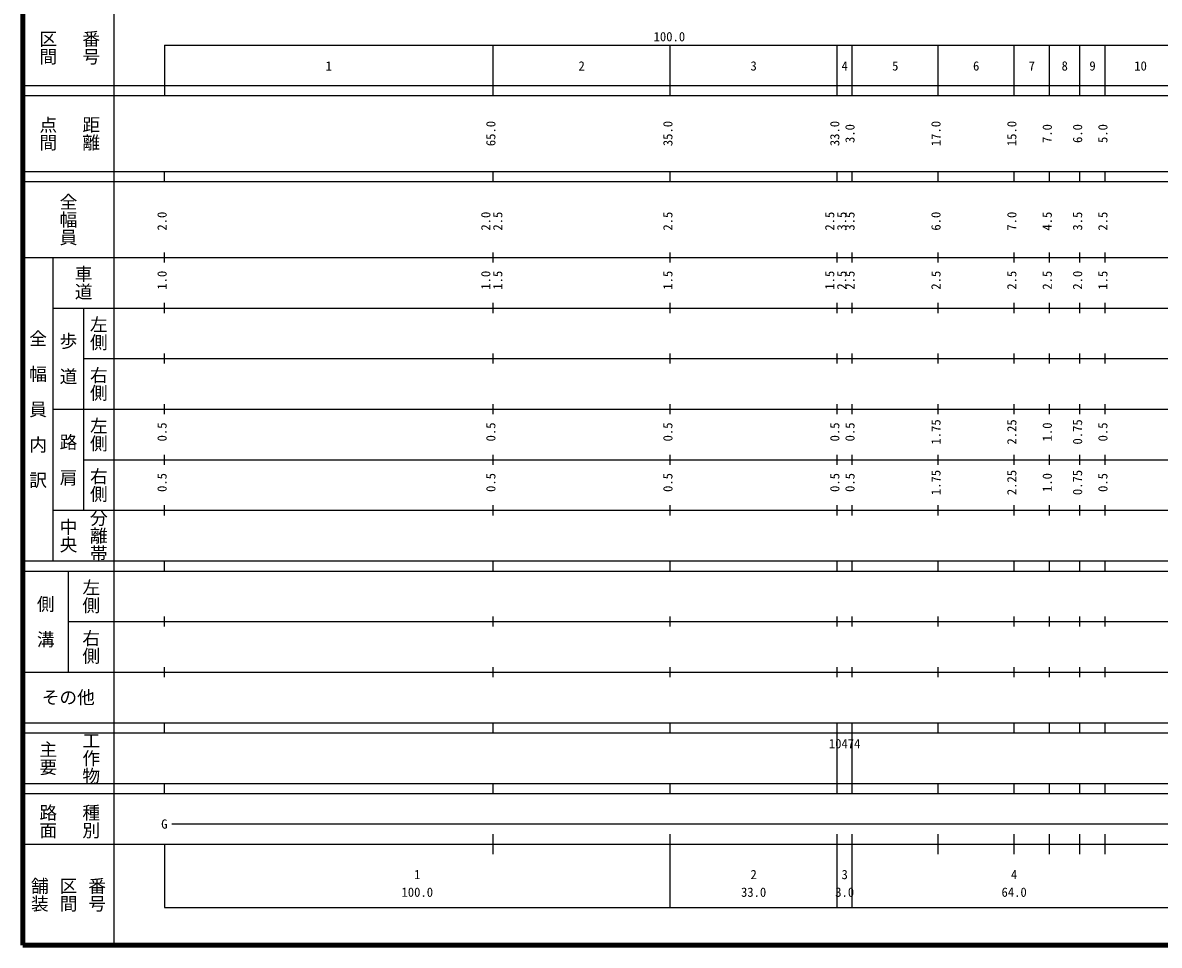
# Model space of a CAD drawing. Units: millimetres on the paper, enlarged 1000 times. Extents: x 40000 to 680000, y 20000 to 380000.
# Drawn here: x 40000 to 264694, y 20000 to 202409 of the extents above; entities that cross this region are included whole.
import ezdxf
from ezdxf.enums import TextEntityAlignment as Align

# ---------------------------------------------------------------- set-up
doc = ezdxf.new("R2010")
doc.units = ezdxf.units.MM
doc.header["$LTSCALE"] = 1000
doc.layers.add('M-TTL', color=2, linetype='Continuous', lineweight=140)
doc.layers.add('M-TTL-BAND', color=7, linetype='Continuous', lineweight=25)
doc.styles.add('@ＭＳ ゴシック', font='')
doc.styles.add('ＭＳ ゴシック', font='')
doc.styles.get('@ＭＳ ゴシック').set_extended_font_data('@MS Gothic')
doc.styles.get('ＭＳ ゴシック').set_extended_font_data('MS Gothic')

msp = doc.modelspace()

# ---------------------------------------------------------------- linework, layer by layer
at = {"layer": 'M-TTL'}
for p, q in [((40000, 380000), (40000, 20000)), ((40000, 20000), (680000, 20000))]:
    msp.add_line(p, q, dxfattribs=at)
at = {"layer": 'M-TTL-BAND'}
for p, q in [((58000, 370000), (58000, 20000)), ((68000, 198000), (579000, 198000)), ((68000, 198000), (68000, 188000)), ((133000, 188000), (133000, 198000)), ((168000, 188000), (168000, 198000)), ((201000, 188000), (201000, 198000)), ((204000, 188000), (204000, 198000)), ((221000, 188000), (221000, 198000)), ((236000, 188000), (236000, 198000)), ((243000, 188000), (243000, 198000)), ((249000, 188000), (249000, 198000)), ((254000, 188000), (254000, 198000)), ((40000, 190000), (579000, 190000)), ((40000, 188000), (579000, 188000)), ((40000, 173000), (579000, 173000)), ((40000, 171000), (579000, 171000)), ((68000, 171000), (68000, 173000)), ((133000, 171000), (133000, 173000)), ((168000, 171000), (168000, 173000)), ((201000, 171000), (201000, 173000)), ((204000, 171000), (204000, 173000)), ((221000, 171000), (221000, 173000)), ((236000, 171000), (236000, 173000)), ((243000, 171000), (243000, 173000)), ((249000, 171000), (249000, 173000)), ((254000, 171000), (254000, 173000)), ((40000, 156000), (579000, 156000)), ((46000, 96000), (46000, 156000)), ((68000, 155000), (68000, 157000)), ((133000, 155000), (133000, 157000)), ((168000, 155000), (168000, 157000)), ((201000, 155000), (201000, 157000)), ((204000, 155000), (204000, 157000)), ((221000, 155000), (221000, 157000)), ((236000, 155000), (236000, 157000)), ((243000, 155000), (243000, 157000)), ((249000, 155000), (249000, 157000)), ((254000, 155000), (254000, 157000)), ((68000, 145000), (68000, 147000)), ((133000, 145000), (133000, 147000)), ((168000, 145000), (168000, 147000)), ((201000, 145000), (201000, 147000)), ((204000, 145000), (204000, 147000)), ((221000, 145000), (221000, 147000)), ((236000, 145000), (236000, 147000)), ((243000, 145000), (243000, 147000)), ((249000, 145000), (249000, 147000)), ((254000, 145000), (254000, 147000)), ((46000, 146000), (579000, 146000)), ((52000, 146000), (52000, 106000)), ((52000, 136000), (579000, 136000)), ((68000, 135000), (68000, 137000)), ((133000, 135000), (133000, 137000)), ((168000, 135000), (168000, 137000)), ((201000, 135000), (201000, 137000)), ((204000, 135000), (204000, 137000)), ((221000, 135000), (221000, 137000)), ((236000, 135000), (236000, 137000)), ((243000, 135000), (243000, 137000)), ((249000, 135000), (249000, 137000)), ((254000, 135000), (254000, 137000)), ((46000, 126000), (579000, 126000)), ((68000, 125000), (68000, 127000)), ((133000, 125000), (133000, 127000)), ((168000, 125000), (168000, 127000)), ((201000, 125000), (201000, 127000)), ((204000, 125000), (204000, 127000)), ((221000, 125000), (221000, 127000)), ((236000, 125000), (236000, 127000)), ((243000, 125000), (243000, 127000)), ((249000, 125000), (249000, 127000)), ((254000, 125000), (254000, 127000)), ((68000, 115000), (68000, 117000)), ((133000, 115000), (133000, 117000)), ((168000, 115000), (168000, 117000)), ((201000, 115000), (201000, 117000)), ((204000, 115000), (204000, 117000)), ((221000, 115000), (221000, 117000)), ((236000, 115000), (236000, 117000)), ((243000, 115000), (243000, 117000)), ((249000, 115000), (249000, 117000)), ((254000, 115000), (254000, 117000)), ((52000, 116000), (579000, 116000)), ((46000, 106000), (579000, 106000)), ((68000, 105000), (68000, 107000)), ((133000, 105000), (133000, 107000)), ((168000, 105000), (168000, 107000)), ((201000, 105000), (201000, 107000)), ((204000, 105000), (204000, 107000)), ((221000, 105000), (221000, 107000)), ((236000, 105000), (236000, 107000)), ((243000, 105000), (243000, 107000)), ((249000, 105000), (249000, 107000)), ((254000, 105000), (254000, 107000)), ((40000, 96000), (579000, 96000)), ((68000, 94000), (68000, 96000)), ((133000, 94000), (133000, 96000)), ((168000, 94000), (168000, 96000)), ((201000, 94000), (201000, 96000)), ((204000, 94000), (204000, 96000)), ((221000, 94000), (221000, 96000)), ((236000, 94000), (236000, 96000)), ((243000, 94000), (243000, 96000)), ((249000, 94000), (249000, 96000)), ((254000, 94000), (254000, 96000)), ((40000, 94000), (579000, 94000)), ((49000, 94000), (49000, 74000)), ((49000, 84000), (579000, 84000)), ((68000, 83000), (68000, 85000)), ((133000, 83000), (133000, 85000)), ((168000, 83000), (168000, 85000)), ((201000, 83000), (201000, 85000)), ((204000, 83000), (204000, 85000)), ((221000, 83000), (221000, 85000)), ((236000, 83000), (236000, 85000)), ((243000, 83000), (243000, 85000)), ((249000, 83000), (249000, 85000)), ((254000, 83000), (254000, 85000)), ((68000, 73000), (68000, 75000)), ((133000, 73000), (133000, 75000)), ((168000, 73000), (168000, 75000)), ((201000, 73000), (201000, 75000)), ((204000, 73000), (204000, 75000)), ((221000, 73000), (221000, 75000)), ((236000, 73000), (236000, 75000)), ((243000, 73000), (243000, 75000)), ((249000, 73000), (249000, 75000)), ((254000, 73000), (254000, 75000)), ((40000, 74000), (579000, 74000)), ((40000, 64000), (579000, 64000)), ((68000, 62000), (68000, 64000)), ((133000, 62000), (133000, 64000)), ((168000, 62000), (168000, 64000)), ((201000, 62000), (201000, 64000)), ((204000, 62000), (204000, 64000)), ((221000, 62000), (221000, 64000)), ((236000, 62000), (236000, 64000)), ((243000, 62000), (243000, 64000)), ((249000, 62000), (249000, 64000)), ((254000, 62000), (254000, 64000)), ((40000, 62000), (579000, 62000)), ((201000, 52000), (201000, 62000)), ((204000, 52000), (204000, 62000)), ((40000, 52000), (579000, 52000)), ((68000, 50000), (68000, 52000)), ((133000, 50000), (133000, 52000)), ((168000, 50000), (168000, 52000)), ((201000, 50000), (201000, 52000)), ((204000, 50000), (204000, 52000)), ((221000, 50000), (221000, 52000)), ((236000, 50000), (236000, 52000)), ((243000, 50000), (243000, 52000)), ((249000, 50000), (249000, 52000)), ((254000, 50000), (254000, 52000)), ((40000, 50000), (579000, 50000)), ((69500, 44000), (277000, 44000)), ((133000, 38000), (133000, 42000)), ((168000, 27500), (168000, 42000)), ((201000, 27500), (201000, 42000)), ((204000, 27500), (204000, 42000)), ((221000, 38000), (221000, 42000)), ((236000, 38000), (236000, 42000)), ((243000, 38000), (243000, 42000)), ((249000, 38000), (249000, 42000)), ((254000, 38000), (254000, 42000)), ((40000, 40000), (579000, 40000)), ((68000, 40000), (68000, 27500)), ((68000, 27500), (579000, 27500))]:
    msp.add_line(p, q, dxfattribs=at)

# ---------------------------------------------------------------- texts
at = {"layer": 'M-TTL-BAND', "style": '@ＭＳ ゴシック'}
for s, p in [('区間', (45000, 197500)), ('番号', (53500, 197500)), ('点間', (45000, 180500)), ('距離', (53500, 180500)), ('全幅員', (49000, 163500)), ('車道', (52000, 151000)), ('左側', (55000, 141000)), ('全\u3000幅\u3000員\u3000内\u3000訳', (43000, 126000)), ('歩\u3000道', (49000, 136000)), ('右側', (55000, 131000)), ('左側', (55000, 121000)), ('路\u3000肩', (49000, 116000)), ('右側', (55000, 111000)), ('分離帯', (55000, 101000)), ('中央', (49000, 101000)), ('左側', (53500, 89000)), ('側\u3000溝', (44500, 84000)), ('右側', (53500, 79000)), ('工作物', (53500, 57000)), ('主要', (45000, 57000)), ('路面', (45000, 44500)), ('種別', (53500, 44500)), ('舗装', (43333, 30000)), ('区間', (49000, 30000)), ('番号', (54667, 30000))]:
    msp.add_text(s, height=2566, rotation=270, dxfattribs=at).set_placement(p, align=Align.MIDDLE_CENTER)
at = {"layer": 'M-TTL-BAND', "style": 'ＭＳ ゴシック'}
for s, p in [('100.0', (167844, 198195)), ('1', (100500, 192405)), ('2', (150500, 192405)), ('3', (184500, 192405)), ('4', (202500, 192405)), ('5', (212500, 192405)), ('6', (228500, 192405)), ('7', (239500, 192405)), ('8', (246000, 192405)), ('9', (251500, 192405)), ('10', (261000, 192405)), ('G', (68000, 42500)), ('1', (118000, 32523)), ('2', (184500, 32523)), ('3', (202500, 32523)), ('4', (236000, 32523)), ('100.0', (118000, 29033)), ('33.0', (184500, 29033)), ('3.0', (202500, 29033)), ('64.0', (236000, 29033))]:
    msp.add_text(s, height=1833, dxfattribs=at).set_placement(p, align=Align.BOTTOM_CENTER)
for s, p in [('65.0', (134000, 180500)), ('35.0', (169000, 180500)), ('33.0', (202000, 180500)), ('3.0', (205000, 180500)), ('17.0', (222000, 180500)), ('15.0', (237000, 180500)), ('7.0', (244000, 180500)), ('6.0', (250000, 180500)), ('5.0', (255000, 180500)), ('2.0', (69000, 163174)), ('2.0', (133000, 163174)), ('2.5', (135370, 163174)), ('2.5', (169000, 163174)), ('2.5', (201000, 163174)), ('3.5', (203370, 163174)), ('3.5', (205000, 163174)), ('6.0', (222000, 163174)), ('7.0', (237000, 163174)), ('4.5', (244000, 163174)), ('3.5', (250000, 163174)), ('2.5', (255000, 163174)), ('1.0', (69000, 151500)), ('1.0', (133000, 151500)), ('1.5', (135370, 151500)), ('1.5', (169000, 151500)), ('1.5', (201000, 151500)), ('2.5', (203370, 151500)), ('2.5', (205000, 151500)), ('2.5', (222000, 151500)), ('2.5', (237000, 151500)), ('2.5', (244000, 151500)), ('2.0', (250000, 151500)), ('1.5', (255000, 151500)), ('1.75', (222000, 121500)), ('2.25', (237000, 121500)), ('0.75', (250000, 121500)), ('0.5', (69000, 121500)), ('0.5', (134000, 121500)), ('0.5', (169000, 121500)), ('0.5', (202000, 121500)), ('0.5', (205000, 121500)), ('1.0', (244000, 121500)), ('0.5', (255000, 121500)), ('0.5', (69000, 111500)), ('0.5', (134000, 111500)), ('0.5', (169000, 111500)), ('0.5', (202000, 111500)), ('0.5', (205000, 111500)), ('1.75', (222000, 111500)), ('2.25', (237000, 111500)), ('1.0', (244000, 111500)), ('0.75', (250000, 111500)), ('0.5', (255000, 111500))]:
    msp.add_text(s, height=1833, rotation=90, dxfattribs=at).set_placement(p, align=Align.BOTTOM_CENTER)
msp.add_text('その他', height=2566, dxfattribs=at).set_placement((49000, 69000), align=Align.MIDDLE_CENTER)
msp.add_text('10474', height=1833, dxfattribs=at).set_placement((199375, 58405), align=Align.BOTTOM_LEFT)

doc.saveas('drawing.dxf')
